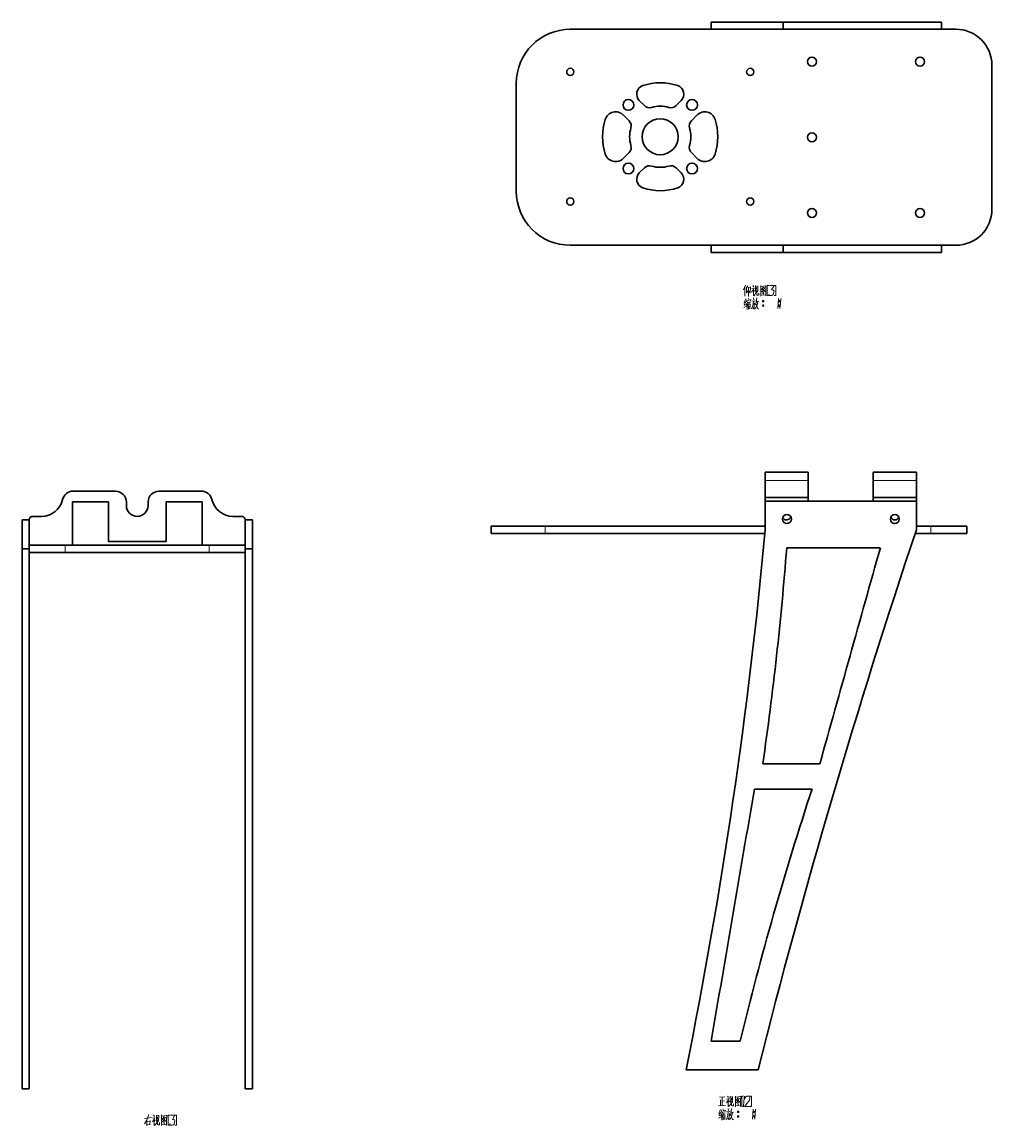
# Model space of a CAD drawing. Extents: x 37 to 1164, y 1 to 818.
# Drawn here: x 36.7 to 306.2, y 421.5 to 728.1 of the extents above; entities that cross this region are included whole.
import ezdxf

# ---------------------------------------------------------------- set-up
doc = ezdxf.new("R2010")
doc.units = 0

msp = doc.modelspace()

# ---------------------------------------------------------------- linework, layer by layer
at = {"color": 7, "lineweight": 35}
for p, q in [((248.19, 728.13), (228.19, 728.13)), ((292.19, 728.13), (248.19, 728.13)), ((189, 726.13), (296.16, 726.13)), ((248.19, 726.13), (228.19, 726.13)), ((291.86, 726.13), (248.19, 726.13)), ((306.16, 716.13), (306.16, 696.13)), ((306.16, 676.13), (306.16, 696.13)), ((189, 666.13), (228.19, 666.13)), ((248.19, 666.13), (228.19, 666.13)), ((292.19, 666.13), (248.19, 666.13)), ((248.19, 664.13), (228.19, 664.13)), ((292.19, 664.13), (248.19, 664.13)), ((285.18, 595.09), (243.18, 595.09)), ((181.98, 588.09), (243.18, 588.09)), ((181.98, 586.09), (243.08, 586.09)), ((88.68, 582.83), (68.68, 582.83)), ((36.68, 581.83), (36.68, 431.83)), ((38.68, 580.83), (38.68, 431.83)), ((88.68, 580.83), (68.68, 580.83)), ((98.68, 581.83), (98.68, 431.83)), ((100.68, 581.83), (100.68, 431.83)), ((275.15, 582.09), (249.15, 582.09)), ((241.18, 437.09), (221.18, 437.09))]:
    msp.add_line(p, q, dxfattribs=at)
at = {"color": 7, "lineweight": 35, "ltscale": 0.05}
for p, q in [((228.19, 728.13), (228.19, 726.13)), ((248.19, 728.13), (248.19, 726.13)), ((292.19, 728.13), (292.19, 726.13)), ((228.19, 666.13), (228.19, 664.13)), ((248.19, 666.13), (248.19, 664.13)), ((292.19, 666.13), (292.19, 664.13)), ((36.68, 589.83), (38.68, 589.83)), ((98.68, 589.83), (100.68, 589.83)), ((166.98, 588.09), (166.98, 586.09)), ((299.14, 588.09), (299.14, 586.09)), ((38.68, 582.83), (38.68, 580.83)), ((98.68, 582.83), (98.68, 580.83)), ((36.68, 581.83), (38.68, 581.83)), ((98.68, 581.83), (100.68, 581.83)), ((36.68, 431.83), (38.68, 431.83)), ((98.68, 431.83), (100.68, 431.83))]:
    msp.add_line(p, q, dxfattribs=at)
at = {"color": 7, "lineweight": 35, "ltscale": 0.375}
for p, q in [((174, 711.13), (174, 696.13)), ((174, 681.13), (174, 696.13)), ((166.98, 588.09), (181.98, 588.09)), ((166.98, 586.09), (181.98, 586.09))]:
    msp.add_line(p, q, dxfattribs=at)
at = {"color": 7, "lineweight": 35, "ltscale": 0.049798}
for p, q in [((208.18, 706.34), (209.59, 704.93)), ((218.41, 704.93), (219.82, 706.34)), ((209.59, 687.63), (208.18, 686.22)), ((219.82, 686.22), (218.41, 687.63))]:
    msp.add_line(p, q, dxfattribs=at)
at = {"color": 7, "lineweight": 35, "ltscale": 0.057486}
for p, q in [((205.35, 700.69), (203.72, 702.32)), ((224.28, 702.32), (222.65, 700.69)), ((203.72, 690.25), (205.35, 691.87)), ((222.65, 691.87), (224.28, 690.25))]:
    msp.add_line(p, q, dxfattribs=at)
at = {"color": 7, "lineweight": 35, "ltscale": 0.107257}
msp.add_line((291.87, 666.13), (296.16, 666.13), dxfattribs=at)
at = {"color": 7, "lineweight": 35, "ltscale": 0.3}
for p, q in [((255.11, 603.09), (243.11, 603.09)), ((285.18, 603.09), (273.18, 603.09)), ((255.11, 596.09), (243.11, 596.09)), ((285.18, 596.09), (273.18, 596.09)), ((50.68, 594.83), (50.68, 582.83)), ((86.68, 594.83), (86.68, 582.83)), ((50.68, 582.83), (38.68, 582.83)), ((86.68, 582.83), (98.68, 582.83))]:
    msp.add_line(p, q, dxfattribs=at)
at = {"color": 7, "lineweight": 35, "ltscale": 0.058331}
for p, q in [((243.11, 603.09), (243.11, 600.76)), ((255.11, 603.09), (255.11, 600.76)), ((273.18, 603.09), (273.18, 600.76)), ((285.18, 603.09), (285.18, 600.76))]:
    msp.add_line(p, q, dxfattribs=at)
at = {"color": 7, "lineweight": 13, "ltscale": 0.3}
for p, q in [((255.11, 600.76), (243.11, 600.76)), ((285.18, 600.76), (273.18, 600.76))]:
    msp.add_line(p, q, dxfattribs=at)
at = {"color": 7, "lineweight": 35, "ltscale": 0.116664}
for p, q in [((243.11, 600.76), (243.11, 596.09)), ((255.11, 600.76), (255.11, 596.09)), ((273.18, 600.76), (273.18, 596.09)), ((285.18, 600.76), (285.18, 596.09))]:
    msp.add_line(p, q, dxfattribs=at)
at = {"color": 7, "lineweight": 35, "ltscale": 0.295318}
for p, q in [((62.68, 597.83), (50.87, 597.83)), ((74.68, 597.83), (86.5, 597.83))]:
    msp.add_line(p, q, dxfattribs=at)
at = {"color": 7, "lineweight": 35, "ltscale": 0.025}
for p, q in [((243.11, 596.09), (243.11, 595.09)), ((255.11, 596.09), (255.11, 595.09)), ((273.18, 596.09), (273.18, 595.09)), ((285.18, 596.09), (285.18, 595.09)), ((65.66, 594.83), (65.66, 593.83)), ((71.71, 594.83), (71.71, 593.83))]:
    msp.add_line(p, q, dxfattribs=at)
at = {"color": 7, "lineweight": 13, "ltscale": 0.001678}
msp.add_line((243.18, 595.09), (243.11, 595.09), dxfattribs=at)
at = {"color": 7, "lineweight": 35, "ltscale": 0.175}
for p, q in [((243.11, 588.09), (243.11, 595.09)), ((285.18, 588.09), (285.18, 595.09)), ((38.68, 582.83), (38.68, 589.83)), ((38.68, 582.83), (38.68, 589.83)), ((98.68, 582.83), (98.68, 589.83))]:
    msp.add_line(p, q, dxfattribs=at)
at = {"color": 7, "lineweight": 35, "ltscale": 0.2}
for p, q in [((243.18, 595.09), (243.18, 587.09)), ((285.18, 587.09), (285.18, 595.09)), ((36.68, 581.83), (36.68, 589.83)), ((98.68, 581.83), (98.68, 589.83)), ((100.68, 581.83), (100.68, 589.83)), ((60.68, 583.83), (68.68, 583.83)), ((76.68, 583.83), (68.68, 583.83)), ((236.18, 445.09), (228.18, 445.09))]:
    msp.add_line(p, q, dxfattribs=at)
at = {"color": 7, "lineweight": 35, "ltscale": 0.25}
for p, q in [((50.68, 594.83), (60.68, 594.83)), ((86.68, 594.83), (76.68, 594.83)), ((289.14, 588.09), (299.14, 588.09)), ((289.14, 586.09), (299.14, 586.09)), ((38.68, 582.83), (48.68, 582.83)), ((88.68, 582.83), (98.68, 582.83)), ((38.68, 580.83), (48.68, 580.83)), ((88.68, 580.83), (98.68, 580.83))]:
    msp.add_line(p, q, dxfattribs=at)
at = {"color": 7, "lineweight": 35, "ltscale": 0.275}
for p, q in [((60.68, 583.83), (60.68, 594.83)), ((76.68, 583.83), (76.68, 594.83))]:
    msp.add_line(p, q, dxfattribs=at)
at = {"color": 7, "lineweight": 35, "ltscale": 0.060306}
for p, q in [((39.68, 590.83), (42.1, 590.83)), ((97.68, 590.83), (95.27, 590.83))]:
    msp.add_line(p, q, dxfattribs=at)
at = {"color": 7, "lineweight": 13, "ltscale": 0.05}
for p, q in [((181.98, 588.09), (181.98, 586.09)), ((289.14, 588.09), (289.14, 586.09)), ((48.68, 582.83), (48.68, 580.83)), ((88.68, 582.83), (88.68, 580.83))]:
    msp.add_line(p, q, dxfattribs=at)
at = {"color": 7, "lineweight": 35, "ltscale": 0.001678}
msp.add_line((243.18, 588.09), (243.11, 588.09), dxfattribs=at)
at = {"color": 7, "lineweight": 35, "ltscale": 0.107515}
msp.add_line((284.84, 586.09), (289.14, 586.09), dxfattribs=at)
at = {"color": 7, "lineweight": 35, "ltscale": 0.099139}
msp.add_line((285.18, 588.09), (289.14, 588.09), dxfattribs=at)
at = {"color": 7, "lineweight": 35, "ltscale": 0.5}
for p, q in [((48.68, 582.83), (68.68, 582.83)), ((48.68, 580.83), (68.68, 580.83))]:
    msp.add_line(p, q, dxfattribs=at)
at = {"color": 7, "lineweight": 35, "ltscale": 0.396048}
msp.add_line((258.34, 522.09), (242.5, 522.09), dxfattribs=at)
at = {"color": 7, "lineweight": 35, "ltscale": 0.4}
msp.add_line((256.18, 515.09), (240.18, 515.09), dxfattribs=at)
at = {"color": 7, "lineweight": 13}
for points in [[(237.71, 655.04), (237.11, 653.74)], [(237.5, 651.99), (237.5, 653.22), (237.5, 654.48)], [(237.92, 654.34), (238.34, 654.86)], [(237.92, 654.48), (237.92, 652.9)], [(237.92, 652.9), (238.44, 653.43)], [(238.48, 654.51), (238.48, 653.22), (238.48, 651.89)], [(238.48, 654.3), (239, 654.37)], [(238.97, 652.9), (238.69, 653.25)], [(238.97, 652.9), (239.07, 654.62)], [(240.05, 654.34), (239.88, 653.85), (239.39, 653.11)], [(239.42, 654.13), (239.98, 654.2)], [(239.7, 655), (239.98, 654.58)], [(239.88, 653.85), (239.88, 652.06)], [(239.88, 653.67), (240.19, 653.36)], [(240.47, 654.97), (240.47, 653.29)], [(241.14, 654.79), (240.47, 654.72)], [(240.68, 653.32), (240.51, 652.69)], [(240.79, 654.37), (240.68, 653.32)], [(240.82, 652.34), (240.82, 653.43)], [(241.07, 653.22), (241.14, 654.9)], [(241.91, 655), (241.91, 653.53), (241.91, 652.03)], [(241.91, 654.97), (241.91, 653.57), (241.91, 652.17)], [(243.38, 654.83), (241.91, 654.69)], [(241.98, 653.08), (242.47, 653.5)], [(242.68, 654.55), (242.12, 653.74)], [(242.43, 653.99), (243.13, 653.25)], [(242.47, 654.2), (242.92, 654.27)], [(242.47, 653.5), (242.68, 653.78)], [(242.54, 653.29), (242.78, 653.01)], [(242.68, 653.78), (243.03, 654.41)], [(243.13, 653.25), (243.31, 653.29)], [(243.34, 652.2), (243.34, 653.57), (243.38, 654.97)], [(244.18, 652.13), (243.73, 652.13), (243.73, 653.53), (243.73, 654.93), (244.18, 654.93)], [(244.18, 652.59), (244.25, 652.38), (244.36, 652.2), (244.57, 652.13), (244.99, 652.13), (245.16, 652.24), (245.41, 652.45), (245.62, 653.39), (245.48, 653.64), (245.2, 653.78), (244.92, 653.71), (245.62, 654.93), (244.36, 654.93)], [(245.62, 652.13), (246.07, 652.13), (246.07, 653.53), (246.07, 654.93), (245.62, 654.93)], [(237.67, 650.24), (237.25, 650.1)], [(237.74, 651.26), (237.29, 650.17)], [(237.81, 650.49), (237.36, 649.47)], [(238.06, 650.94), (237.95, 650.38)], [(238.06, 650.8), (239.11, 650.94)], [(238.3, 650.52), (238.13, 649.96)], [(238.37, 650.24), (239.07, 650.35)], [(238.44, 651.43), (238.62, 651.05)], [(238.69, 650.28), (238.62, 649.72)], [(239.14, 651.05), (239, 650.59)], [(239.91, 650.66), (239.81, 649.75), (239.7, 649.33), (239.39, 648.46)], [(239.42, 650.59), (240.47, 650.73)], [(240.23, 650.17), (240.12, 649.33), (239.98, 648.49), (239.77, 648.77)], [(239.84, 650), (240.23, 650.07)], [(239.91, 651.5), (240.02, 650.94)], [(239.98, 652.06), (240.26, 652.34)], [(240.26, 652.34), (240.51, 652.69)], [(240.61, 650.17), (240.44, 649.61)], [(240.75, 650.8), (240.61, 650.17)], [(240.68, 650.42), (241.38, 650.56)], [(240.82, 651.54), (240.75, 650.8)], [(240.96, 652.24), (240.82, 652.34)], [(241.1, 650.49), (240.89, 649.54)], [(241.38, 652.24), (240.96, 652.24)], [(241.38, 652.87), (241.38, 652.24)], [(241.91, 652.27), (243.27, 652.38)], [(242.43, 652.9), (242.78, 652.52)], [(242.43, 650.63), (242.82, 650.63)], [(242.47, 650.73), (242.78, 650.73)], [(242.47, 650.49), (242.78, 650.49)], [(243.34, 652.1), (243.34, 652.2), (243.27, 652.38)], [(246.88, 651.36), (246.77, 649.96), (246.67, 648.56)], [(246.88, 650.63), (247.26, 650.63)], [(246.91, 650.73), (247.23, 650.73)], [(246.91, 650.49), (247.23, 650.49)], [(247.47, 651.36), (247.37, 649.96), (247.26, 648.56)], [(237.22, 648.81), (237.92, 649.19)], [(237.32, 649.47), (237.85, 649.65)], [(238.13, 649.96), (237.81, 649.47)], [(238.16, 650.03), (238.16, 648.32)], [(238.44, 649.82), (238.48, 648.42)], [(238.44, 649.72), (238.97, 649.79)], [(238.48, 649.16), (238.86, 649.23)], [(238.93, 648.67), (238.51, 648.6)], [(239, 649.89), (238.93, 648.49)], [(240.61, 648.91), (240.23, 648.39)], [(240.54, 649.93), (241.1, 648.49)], [(240.89, 649.54), (240.61, 648.91)], [(241.1, 648.49), (241.42, 648.49)], [(242.43, 649.37), (242.82, 649.37)], [(242.47, 649.47), (242.78, 649.47)], [(242.47, 649.23), (242.78, 649.23)], [(246.88, 649.37), (247.26, 649.37)], [(246.91, 649.47), (247.23, 649.47)], [(246.91, 649.23), (247.23, 649.23)], [(230.45, 429.53), (231.95, 429.6)], [(231.22, 429.53), (231.22, 428.38), (231.22, 427.19)], [(232.69, 429.81), (232.97, 429.39)], [(233.46, 429.78), (233.46, 428.1)], [(234.12, 429.6), (233.46, 429.53)], [(234.05, 428.03), (234.12, 429.71)], [(234.89, 429.81), (234.89, 428.34), (234.89, 426.84)], [(234.89, 429.78), (234.89, 428.38), (234.89, 426.98)], [(236.36, 429.64), (234.89, 429.5)], [(235.66, 429.36), (235.1, 428.55)], [(236.33, 427.01), (236.33, 428.38), (236.36, 429.78)], [(237.17, 426.94), (236.71, 426.94), (236.71, 428.34), (236.71, 429.74), (237.17, 429.74)], [(237.38, 429.74), (237.27, 428.34), (237.17, 426.94)], [(238.85, 426.94), (237.38, 426.94), (238.5, 428.27), (238.78, 428.69), (238.92, 429.29), (238.85, 429.64), (238.67, 429.74), (238.08, 429.74), (237.76, 429.6), (237.41, 429.04)], [(238.92, 426.94), (239.37, 426.94), (239.37, 428.34), (239.37, 429.74), (238.92, 429.74)], [(230.17, 427.12), (232.13, 427.22)], [(230.73, 428.73), (230.73, 427.15)], [(231.22, 428.41), (231.85, 428.48)], [(231.43, 426.24), (231.6, 425.86)], [(233.04, 429.15), (232.86, 428.66), (232.37, 427.92)], [(232.41, 428.94), (232.97, 429.01)], [(232.86, 428.66), (232.86, 426.87)], [(232.86, 428.48), (233.18, 428.17)], [(232.9, 426.31), (233, 425.75)], [(232.97, 426.87), (233.25, 427.15)], [(233.25, 427.15), (233.49, 427.5)], [(233.67, 428.13), (233.49, 427.5)], [(233.77, 429.18), (233.67, 428.13)], [(233.81, 426.35), (233.74, 425.61)], [(233.81, 427.15), (233.81, 428.24)], [(233.95, 427.05), (233.81, 427.15)], [(234.37, 427.05), (233.95, 427.05)], [(234.37, 427.68), (234.37, 427.05)], [(234.89, 427.08), (236.26, 427.19)], [(234.96, 427.89), (235.45, 428.31)], [(235.42, 428.8), (236.12, 428.06)], [(235.42, 427.71), (235.77, 427.33)], [(235.45, 429.01), (235.91, 429.08)], [(235.45, 428.31), (235.66, 428.59)], [(235.52, 428.1), (235.77, 427.82)], [(235.66, 428.59), (236.01, 429.22)], [(236.12, 428.06), (236.29, 428.1)], [(236.33, 426.91), (236.33, 427.01), (236.26, 427.19)], [(70.7, 423.61), (72.66, 423.82)], [(71.26, 423.01), (71.58, 423.68)], [(71.86, 424.66), (71.58, 423.68)], [(73.57, 423.89), (73.4, 423.4), (72.91, 422.66)], [(72.94, 423.68), (73.5, 423.75)], [(73.22, 424.55), (73.5, 424.13)], [(73.4, 423.4), (73.4, 421.61)], [(73.4, 423.22), (73.71, 422.91)], [(73.99, 424.52), (73.99, 422.84)], [(74.66, 424.34), (73.99, 424.27)], [(74.31, 423.92), (74.2, 422.87)], [(74.59, 422.77), (74.66, 424.45)], [(75.43, 424.55), (75.43, 423.08), (75.43, 421.58)], [(75.43, 424.52), (75.43, 423.12), (75.43, 421.72)], [(76.9, 424.38), (75.43, 424.24)], [(76.2, 424.1), (75.64, 423.29)], [(75.95, 423.54), (76.65, 422.8)], [(75.99, 423.75), (76.44, 423.82)], [(75.99, 423.05), (76.2, 423.33)], [(76.2, 423.33), (76.55, 423.96)], [(76.86, 421.75), (76.86, 423.12), (76.9, 424.52)], [(77.7, 421.68), (77.25, 421.68), (77.25, 423.08), (77.25, 424.48), (77.7, 424.48)], [(77.7, 422.14), (77.77, 421.93), (77.88, 421.75), (78.09, 421.68), (78.51, 421.68), (78.68, 421.79), (78.93, 422), (79.14, 422.94), (79, 423.19), (78.72, 423.33), (78.44, 423.26), (79.14, 424.48), (77.88, 424.48)], [(79.14, 421.68), (79.59, 421.68), (79.59, 423.08), (79.59, 424.48), (79.14, 424.48)], [(230.2, 423.62), (230.9, 424)], [(230.66, 425.05), (230.24, 424.91)], [(230.73, 426.07), (230.27, 424.98)], [(230.31, 424.28), (230.83, 424.46)], [(230.8, 425.3), (230.34, 424.28)], [(231.11, 424.77), (230.8, 424.28)], [(231.04, 425.75), (230.94, 425.19)], [(231.04, 425.61), (232.09, 425.75)], [(231.29, 425.33), (231.11, 424.77)], [(231.15, 424.84), (231.15, 423.13)], [(231.36, 425.05), (232.06, 425.16)], [(231.43, 424.63), (231.46, 423.23)], [(231.43, 424.53), (231.95, 424.6)], [(231.46, 423.97), (231.85, 424.04)], [(231.92, 423.48), (231.5, 423.41)], [(231.67, 425.09), (231.6, 424.53)], [(231.99, 424.7), (231.92, 423.3)], [(232.13, 425.86), (231.99, 425.4)], [(232.9, 425.47), (232.79, 424.56), (232.69, 424.14), (232.37, 423.27)], [(232.41, 425.4), (233.46, 425.54)], [(233.21, 424.98), (233.11, 424.14), (232.97, 423.3), (232.76, 423.58)], [(232.83, 424.81), (233.21, 424.88)], [(233.6, 423.72), (233.21, 423.2)], [(233.6, 424.98), (233.42, 424.42)], [(233.53, 424.74), (234.09, 423.3)], [(233.74, 425.61), (233.6, 424.98)], [(233.88, 424.35), (233.6, 423.72)], [(233.67, 425.23), (234.37, 425.37)], [(234.09, 425.3), (233.88, 424.35)], [(234.09, 423.3), (234.4, 423.3)], [(235.42, 425.44), (235.8, 425.44)], [(235.42, 424.18), (235.8, 424.18)], [(235.45, 425.54), (235.77, 425.54)], [(235.45, 425.3), (235.77, 425.3)], [(235.45, 424.28), (235.77, 424.28)], [(235.45, 424.04), (235.77, 424.04)], [(239.86, 426.17), (239.76, 424.77), (239.65, 423.37)], [(239.86, 425.44), (240.25, 425.44)], [(239.86, 424.18), (240.25, 424.18)], [(239.9, 425.54), (240.21, 425.54)], [(239.9, 425.3), (240.21, 425.3)], [(239.9, 424.28), (240.21, 424.28)], [(239.9, 424.04), (240.21, 424.04)], [(240.46, 426.17), (240.35, 424.77), (240.25, 423.37)], [(70.67, 422.07), (71.26, 423.01)], [(71.33, 423.08), (71.33, 421.51)], [(71.33, 422.77), (72.24, 422.87)], [(72.24, 421.89), (71.33, 421.79)], [(72.28, 422.98), (72.17, 421.89)], [(73.5, 421.61), (73.78, 421.89)], [(73.78, 421.89), (74.03, 422.24)], [(74.2, 422.87), (74.03, 422.24)], [(74.34, 421.89), (74.34, 422.98)], [(74.48, 421.79), (74.34, 421.89)], [(74.9, 421.79), (74.48, 421.79)], [(74.9, 422.42), (74.9, 421.79)], [(75.43, 421.82), (76.79, 421.93)], [(75.5, 422.63), (75.99, 423.05)], [(75.95, 422.45), (76.3, 422.07)], [(76.06, 422.84), (76.3, 422.56)], [(76.65, 422.8), (76.83, 422.84)], [(76.86, 421.65), (76.86, 421.75), (76.79, 421.93)]]:
    msp.add_lwpolyline(points, dxfattribs=at)
for points in [[(242.54, 650.42), (242.71, 650.42), (242.82, 650.52), (242.82, 650.7), (242.71, 650.8), (242.54, 650.8), (242.43, 650.7), (242.43, 650.52)], [(246.98, 650.42), (247.16, 650.42), (247.26, 650.52), (247.26, 650.7), (247.16, 650.8), (246.98, 650.8), (246.88, 650.7), (246.88, 650.52)], [(242.54, 649.16), (242.71, 649.16), (242.82, 649.26), (242.82, 649.44), (242.71, 649.54), (242.54, 649.54), (242.43, 649.44), (242.43, 649.26)], [(246.98, 649.16), (247.16, 649.16), (247.26, 649.26), (247.26, 649.44), (247.16, 649.54), (246.98, 649.54), (246.88, 649.44), (246.88, 649.26)], [(235.52, 425.23), (235.7, 425.23), (235.8, 425.33), (235.8, 425.51), (235.7, 425.61), (235.52, 425.61), (235.42, 425.51), (235.42, 425.33)], [(235.52, 423.97), (235.7, 423.97), (235.8, 424.07), (235.8, 424.25), (235.7, 424.35), (235.52, 424.35), (235.42, 424.25), (235.42, 424.07)], [(239.97, 425.23), (240.14, 425.23), (240.25, 425.33), (240.25, 425.51), (240.14, 425.61), (239.97, 425.61), (239.86, 425.51), (239.86, 425.33)], [(239.97, 423.97), (240.14, 423.97), (240.25, 424.07), (240.25, 424.25), (240.14, 424.35), (239.97, 424.35), (239.86, 424.25), (239.86, 424.07)]]:
    msp.add_lwpolyline(points, close=True, dxfattribs=at)
at = {"color": 7, "lineweight": 35}
for centre, radius in [((256.13, 717.13), 1.25), ((286.19, 717.13), 1.25), ((286.19, 717.13), 1.25), ((189, 714.28), 1), ((239, 714.28), 1), ((205.16, 705.12), 1.5), ((222.84, 705.12), 1.5), ((214, 696.28), 5), ((256.13, 696.13), 1.25), ((205.16, 687.44), 1.5), ((222.84, 687.44), 1.5), ((189, 678.28), 1), ((239, 678.28), 1), ((256.13, 675.13), 1.25), ((256.13, 675.13), 1.25), ((286.19, 675.13), 1.25), ((286.19, 675.13), 1.25), ((249.18, 590.09), 1.25), ((279.18, 590.09), 1.25)]:
    msp.add_circle(centre, radius, dxfattribs=at)
for centre, radius, start, end in [((189, 711.13), 15, 90, 180), ((296.16, 716.13), 10, 0, 90), ((256.13, 717.13), 1.25, 315, 135), ((209.95, 708.11), 2.5, 108.8961, 225), ((214, 696.28), 15, 71.1039, 108.8961), ((218.05, 708.11), 2.5, 315, 71.1039), ((201.6, 700.19), 3, 45, 162.4864), ((211.01, 706.35), 2, 225, 286.5631), ((214, 696.28), 8.5, 73.4369, 106.5631), ((216.99, 706.35), 2, 253.4369, 315), ((226.4, 700.19), 3, 17.5136, 135), ((214, 696.28), 16, 162.4864, 197.5136), ((203.94, 699.28), 2, 343.4369, 45), ((224.06, 699.28), 2, 135, 196.5631), ((214, 696.28), 16, 342.4864, 17.5136), ((214, 696.28), 8.5, 163.4369, 196.5631), ((214, 696.28), 8.5, 343.4369, 16.5631), ((203.94, 693.29), 2, 315, 16.5631), ((224.06, 693.29), 2, 163.4369, 225), ((201.6, 692.37), 3, 197.5136, 315), ((226.4, 692.37), 3, 225, 342.4864), ((211.01, 686.22), 2, 73.4369, 135), ((214, 696.28), 8.5, 253.4369, 286.5631), ((216.99, 686.22), 2, 45, 106.5631), ((209.95, 684.46), 2.5, 135, 251.1039), ((218.05, 684.46), 2.5, 288.8961, 45), ((189, 681.13), 15, 180, 270), ((214, 696.28), 15, 251.1039, 288.8961), ((296.16, 676.13), 10, 270, 0), ((42.1, 596.83), 6, 270, 347.1593), ((50.87, 594.83), 3, 90, 167.1593), ((62.66, 594.83), 3, 360, 89.5723), ((74.71, 594.83), 3, 90.4277, 180), ((86.5, 594.83), 3, 12.8407, 90), ((95.27, 596.83), 6, 192.8407, 270), ((68.66, 593.83), 3, 180, 270.4303), ((68.71, 593.83), 3, 269.5697, 360), ((39.68, 589.83), 1, 90, 180), ((97.68, 589.83), 1, 0, 90), ((249.11, 591.09), 1.25, 207.4736, 340.2048), ((279.18, 591.09), 1.25, 203.5781, 336.4218), ((-1161.68, 716.53), 1410.8, 348.57581, 354.73577), ((2224.01, -63.08), 2044.94, 161.46142, 165.84232), ((-667.94, 653.28), 919.84, 351.8007, 355.56154), ((61182.39, -16506.48), 63259.08, 164.3276169, 164.3840615), ((21654.18, -3191.91), 21732.49, 170.178794, 170.366037), ((1147.77, 222.5), 938.37, 161.83152, 166.27777)]:
    msp.add_arc(centre, radius, start, end, dxfattribs=at)

doc.saveas('drawing.dxf')
